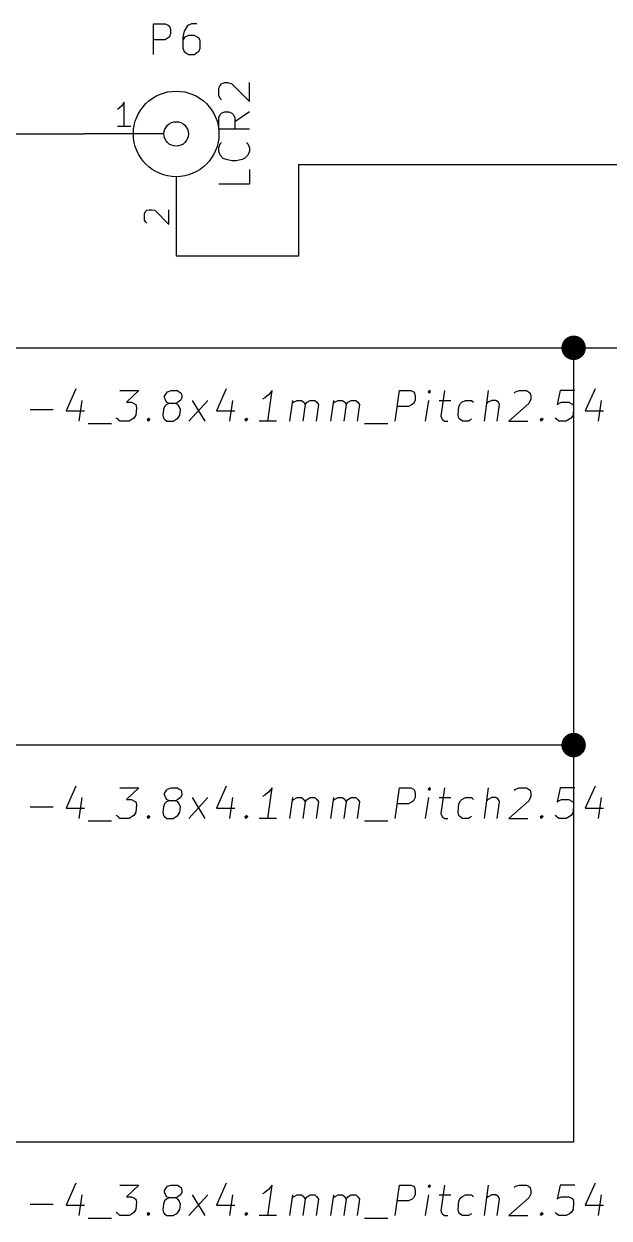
# Model space of a CAD drawing. Extents: x 10 to 287, y -200 to -10.
# Drawn here: x 209.57 to 233.88, y -144.12 to -94.49 of the extents above; entities that cross this region are included whole.
import ezdxf

# ---------------------------------------------------------------- set-up
doc = ezdxf.new("R2010")
doc.units = 0
doc.header["$MEASUREMENT"] = 0

msp = doc.modelspace()

# ---------------------------------------------------------------- linework, layer by layer
at = {"layer": 'Cyan 2'}
for p, q in [((214.96, -95.758), (214.96, -94.488)), ((214.96, -94.488), (215.443, -94.488)), ((215.443, -94.488), (215.57, -94.5388)), ((215.57, -94.5388), (215.621, -94.5896)), ((215.621, -94.5896), (215.671, -94.7166)), ((215.671, -94.7166), (215.671, -94.8944)), ((216.23, -94.7928), (216.179, -95.0214)), ((216.357, -94.5896), (216.23, -94.7928)), ((216.408, -94.5388), (216.357, -94.5896)), ((216.535, -94.488), (216.408, -94.5388)), ((216.764, -94.488), (216.535, -94.488)), ((215.443, -95.1484), (214.96, -95.1484)), ((215.57, -95.0722), (215.443, -95.1484)), ((215.621, -95.0214), (215.57, -95.0722)), ((215.671, -94.8944), (215.621, -95.0214)), ((216.179, -95.0214), (216.179, -95.504)), ((216.23, -95.0722), (216.179, -95.1992)), ((216.281, -95.0214), (216.23, -95.0722)), ((216.408, -94.9706), (216.281, -95.0214)), ((216.662, -94.9706), (216.408, -94.9706)), ((216.764, -95.0214), (216.662, -94.9706)), ((216.84, -95.0722), (216.764, -95.0214)), ((216.891, -95.1992), (216.84, -95.0722)), ((216.891, -95.504), (216.891, -95.1992)), ((216.179, -95.504), (216.23, -95.631)), ((216.23, -95.631), (216.281, -95.6818)), ((216.281, -95.6818), (216.408, -95.758)), ((216.408, -95.758), (216.662, -95.758)), ((216.662, -95.758), (216.764, -95.6818)), ((216.764, -95.6818), (216.84, -95.631)), ((216.84, -95.631), (216.891, -95.504)), ((217.678, -97.155), (217.729, -97.0534)), ((217.678, -97.4598), (217.678, -97.155)), ((217.729, -97.0534), (217.78, -96.9772)), ((217.78, -96.9772), (217.907, -96.9264)), ((217.907, -96.9264), (218.034, -96.9264)), ((218.034, -96.9264), (218.211, -96.9772)), ((218.211, -96.9772), (218.948, -97.7138)), ((218.948, -97.7138), (218.948, -96.9264)), ((217.729, -97.5868), (217.678, -97.4598)), ((217.78, -97.6376), (217.729, -97.5868)), ((217.678, -98.3742), (217.729, -98.2472)), ((217.729, -98.2472), (217.78, -98.1964)), ((217.78, -98.1964), (217.907, -98.1456)), ((217.907, -98.1456), (218.084, -98.1456)), ((218.084, -98.1456), (218.211, -98.1964)), ((218.211, -98.1964), (218.262, -98.2472)), ((218.262, -98.2472), (218.338, -98.3742)), ((218.948, -98.1456), (218.338, -98.552)), ((217.678, -98.8568), (217.678, -98.3742)), ((218.338, -98.3742), (218.338, -98.8568)), ((218.948, -98.8568), (217.678, -98.8568)), ((217.678, -99.6442), (217.729, -99.4664)), ((217.678, -99.7712), (217.678, -99.6442)), ((217.729, -99.4664), (217.78, -99.4156)), ((218.821, -99.4156), (218.872, -99.4664)), ((218.872, -99.4664), (218.948, -99.6442)), ((218.948, -99.6442), (218.948, -99.7712)), ((217.729, -99.949), (217.678, -99.7712)), ((217.856, -100.076), (217.729, -99.949)), ((217.983, -100.127), (217.856, -100.076)), ((218.211, -100.178), (217.983, -100.127)), ((218.389, -100.178), (218.211, -100.178)), ((218.643, -100.127), (218.389, -100.178)), ((218.745, -100.076), (218.643, -100.127)), ((218.872, -99.949), (218.745, -100.076)), ((218.948, -99.7712), (218.872, -99.949)), ((218.948, -100.533), (218.948, -101.143)), ((218.948, -101.143), (217.678, -101.143))]:
    msp.add_line(p, q, dxfattribs=at)
at = {"layer": 'Green 2'}
for p, q in [((208.28, -99.06), (212.09, -99.06)), ((220.98, -100.33), (220.98, -104.14)), ((220.98, -100.33), (241.3, -100.33)), ((220.98, -104.14), (215.9, -104.14)), ((203.2, -107.95), (264.16, -107.95)), ((232.41, -107.95), (232.41, -140.97)), ((232.41, -124.46), (203.2, -124.46)), ((232.41, -140.97), (203.2, -140.97))]:
    msp.add_line(p, q, dxfattribs=at)
at = {"layer": 'Green 2', "const_width": 0.508}
for points in [[(232.156, -107.95, 1), (232.664, -107.95, 1)], [(232.156, -124.46, 1), (232.664, -124.46, 1)]]:
    msp.add_lwpolyline(points, format="xyb", close=True, dxfattribs=at)
at = {"layer": 'Magenta 2'}
for p, q in [((211.734, -109.652), (211.328, -110.566)), ((217.983, -109.652), (217.576, -110.566)), ((233.299, -109.652), (232.893, -110.566)), ((211.988, -110.134), (211.861, -110.998)), ((213.563, -109.728), (214.351, -109.728)), ((214.351, -109.728), (213.843, -110.211)), ((215.417, -109.957), (215.494, -109.83)), ((215.417, -110.033), (215.417, -109.957)), ((215.468, -110.134), (215.417, -110.033)), ((215.494, -110.211), (215.468, -110.134)), ((215.494, -109.83), (215.544, -109.779)), ((215.544, -109.779), (215.697, -109.728)), ((215.697, -109.728), (215.951, -109.728)), ((215.951, -109.728), (216.027, -109.779)), ((216.078, -110.134), (215.976, -110.211)), ((216.027, -109.779), (216.103, -109.83)), ((216.129, -110.033), (216.078, -110.134)), ((216.103, -109.83), (216.129, -109.957)), ((216.129, -109.957), (216.129, -110.033)), ((216.433, -110.998), (217.221, -110.134)), ((216.56, -110.134), (217.094, -110.998)), ((218.237, -110.134), (218.11, -110.998)), ((219.583, -110.033), (219.481, -110.084)), ((219.735, -109.906), (219.583, -110.033)), ((219.71, -110.998), (219.888, -109.728)), ((219.888, -109.728), (219.735, -109.906)), ((220.624, -110.998), (220.751, -110.134)), ((220.777, -110.211), (220.929, -110.134)), ((220.929, -110.134), (221.107, -110.134)), ((221.107, -110.134), (221.209, -110.211)), ((221.336, -110.211), (221.463, -110.134)), ((221.463, -110.134), (221.666, -110.134)), ((221.666, -110.134), (221.742, -110.211)), ((222.326, -110.998), (222.453, -110.134)), ((222.479, -110.211), (222.631, -110.134)), ((222.631, -110.134), (222.809, -110.134)), ((222.809, -110.134), (222.91, -110.211)), ((223.037, -110.211), (223.164, -110.134)), ((223.164, -110.134), (223.368, -110.134)), ((223.368, -110.134), (223.444, -110.211)), ((224.993, -110.998), (225.171, -109.728)), ((225.171, -109.728), (225.654, -109.728)), ((225.654, -109.728), (225.755, -109.779)), ((225.755, -109.779), (225.806, -109.83)), ((225.831, -110.134), (225.755, -110.261)), ((225.806, -109.83), (225.831, -109.957)), ((225.831, -109.957), (225.831, -110.134)), ((226.263, -110.998), (226.39, -110.134)), ((226.441, -109.728), (226.365, -109.779)), ((226.365, -109.779), (226.416, -109.83)), ((226.441, -109.728), (226.416, -109.83)), ((226.416, -109.83), (226.466, -109.779)), ((226.466, -109.779), (226.441, -109.728)), ((226.822, -110.134), (227.305, -110.134)), ((227.051, -109.728), (226.898, -110.795)), ((227.762, -110.211), (227.914, -110.134)), ((227.914, -110.134), (228.168, -110.134)), ((228.168, -110.134), (228.244, -110.211)), ((228.702, -110.998), (228.879, -109.728)), ((229.006, -110.134), (228.854, -110.211)), ((229.184, -110.134), (229.006, -110.134)), ((229.286, -110.211), (229.184, -110.134)), ((229.946, -109.83), (229.997, -109.779)), ((229.997, -109.779), (230.149, -109.728)), ((230.149, -109.728), (230.454, -109.728)), ((230.454, -109.728), (230.53, -109.779)), ((230.53, -109.779), (230.607, -109.83)), ((230.632, -110.084), (230.556, -110.261)), ((230.607, -109.83), (230.632, -109.957)), ((230.632, -109.957), (230.632, -110.084)), ((231.851, -109.728), (231.724, -110.312)), ((232.461, -109.728), (231.851, -109.728)), ((233.553, -110.134), (233.426, -110.998)), ((209.829, -110.515), (210.795, -110.515)), ((211.328, -110.566), (212.09, -110.566)), ((213.843, -110.211), (214.046, -110.211)), ((214.046, -110.211), (214.147, -110.261)), ((214.147, -110.261), (214.224, -110.312)), ((214.224, -110.312), (214.249, -110.439)), ((214.249, -110.439), (214.224, -110.744)), ((215.367, -110.515), (215.341, -110.744)), ((215.417, -110.388), (215.367, -110.515)), ((215.494, -110.312), (215.417, -110.388)), ((215.621, -110.261), (215.494, -110.211)), ((215.621, -110.261), (215.494, -110.312)), ((215.875, -110.261), (215.621, -110.261)), ((215.976, -110.211), (215.875, -110.261)), ((215.976, -110.312), (215.875, -110.261)), ((216.027, -110.388), (215.976, -110.312)), ((216.078, -110.515), (216.027, -110.388)), ((216.052, -110.744), (216.078, -110.515)), ((217.576, -110.566), (218.338, -110.566)), ((220.726, -110.261), (220.777, -110.211)), ((221.259, -110.312), (221.158, -110.998)), ((221.209, -110.211), (221.259, -110.312)), ((221.259, -110.312), (221.336, -110.211)), ((221.818, -110.312), (221.717, -110.998)), ((221.742, -110.211), (221.818, -110.312)), ((222.428, -110.261), (222.479, -110.211)), ((222.961, -110.312), (222.86, -110.998)), ((222.91, -110.211), (222.961, -110.312)), ((222.961, -110.312), (223.037, -110.211)), ((223.52, -110.312), (223.418, -110.998)), ((223.444, -110.211), (223.52, -110.312)), ((225.552, -110.388), (225.069, -110.388)), ((225.704, -110.312), (225.552, -110.388)), ((225.755, -110.261), (225.704, -110.312)), ((227.609, -110.744), (227.635, -110.388)), ((227.635, -110.388), (227.711, -110.261)), ((227.711, -110.261), (227.762, -110.211)), ((228.854, -110.211), (228.803, -110.261)), ((229.235, -110.998), (229.337, -110.312)), ((229.337, -110.312), (229.286, -110.211)), ((230.556, -110.261), (229.718, -110.998)), ((231.724, -110.312), (231.775, -110.261)), ((231.775, -110.261), (231.902, -110.211)), ((231.902, -110.211), (232.207, -110.211)), ((232.207, -110.211), (232.308, -110.261)), ((232.308, -110.261), (232.385, -110.312)), ((232.385, -110.312), (232.41, -110.439)), ((232.41, -110.439), (232.385, -110.744)), ((232.893, -110.566), (233.655, -110.566)), ((212.242, -111.1), (213.208, -111.1)), ((213.487, -110.922), (213.411, -110.871)), ((213.563, -110.998), (213.487, -110.922)), ((213.944, -110.998), (213.563, -110.998)), ((214.071, -110.922), (213.944, -110.998)), ((214.147, -110.871), (214.071, -110.922)), ((214.224, -110.744), (214.147, -110.871)), ((214.706, -110.922), (214.757, -110.871)), ((214.732, -110.998), (214.706, -110.922)), ((214.757, -110.871), (214.732, -110.998)), ((214.808, -110.922), (214.732, -110.998)), ((214.757, -110.871), (214.808, -110.922)), ((215.341, -110.744), (215.367, -110.871)), ((215.367, -110.871), (215.417, -110.922)), ((215.417, -110.922), (215.519, -110.998)), ((215.519, -110.998), (215.773, -110.998)), ((215.773, -110.998), (215.9, -110.922)), ((215.9, -110.922), (215.976, -110.871)), ((215.976, -110.871), (216.052, -110.744)), ((218.77, -110.922), (218.821, -110.871)), ((218.796, -110.998), (218.77, -110.922)), ((218.821, -110.871), (218.796, -110.998)), ((218.872, -110.922), (218.796, -110.998)), ((218.821, -110.871), (218.872, -110.922)), ((220.066, -110.998), (219.354, -110.998)), ((223.723, -111.1), (224.688, -111.1)), ((226.898, -110.795), (226.949, -110.922)), ((226.949, -110.922), (227.051, -110.998)), ((227.051, -110.998), (227.178, -110.998)), ((227.635, -110.871), (227.609, -110.744)), ((227.686, -110.922), (227.635, -110.871)), ((227.787, -110.998), (227.686, -110.922)), ((228.041, -110.998), (227.787, -110.998)), ((228.168, -110.922), (228.041, -110.998)), ((229.718, -110.998), (230.505, -110.998)), ((231.038, -110.922), (231.089, -110.871)), ((231.064, -110.998), (231.038, -110.922)), ((231.089, -110.871), (231.064, -110.998)), ((231.14, -110.922), (231.064, -110.998)), ((231.089, -110.871), (231.14, -110.922)), ((231.699, -110.922), (231.648, -110.871)), ((231.8, -110.998), (231.699, -110.922)), ((232.105, -110.998), (231.8, -110.998)), ((232.232, -110.922), (232.105, -110.998)), ((232.308, -110.871), (232.232, -110.922)), ((232.385, -110.744), (232.308, -110.871)), ((211.734, -126.162), (211.328, -127.076)), ((213.563, -126.238), (214.351, -126.238)), ((214.351, -126.238), (213.843, -126.721)), ((215.417, -126.467), (215.494, -126.34)), ((215.417, -126.543), (215.417, -126.467)), ((215.468, -126.644), (215.417, -126.543)), ((215.494, -126.34), (215.544, -126.289)), ((215.544, -126.289), (215.697, -126.238)), ((215.697, -126.238), (215.951, -126.238)), ((215.951, -126.238), (216.027, -126.289)), ((216.027, -126.289), (216.103, -126.34)), ((216.129, -126.543), (216.078, -126.644)), ((216.103, -126.34), (216.129, -126.467)), ((216.129, -126.467), (216.129, -126.543)), ((217.983, -126.162), (217.576, -127.076)), ((219.583, -126.543), (219.481, -126.594)), ((219.735, -126.416), (219.583, -126.543)), ((219.71, -127.508), (219.888, -126.238)), ((219.888, -126.238), (219.735, -126.416)), ((224.993, -127.508), (225.171, -126.238)), ((225.171, -126.238), (225.654, -126.238)), ((225.654, -126.238), (225.755, -126.289)), ((225.755, -126.289), (225.806, -126.34)), ((225.806, -126.34), (225.831, -126.467)), ((225.831, -126.467), (225.831, -126.644)), ((226.441, -126.238), (226.365, -126.289)), ((226.365, -126.289), (226.416, -126.34)), ((226.441, -126.238), (226.416, -126.34)), ((226.416, -126.34), (226.466, -126.289)), ((226.466, -126.289), (226.441, -126.238)), ((227.051, -126.238), (226.898, -127.305)), ((228.702, -127.508), (228.879, -126.238)), ((229.946, -126.34), (229.997, -126.289)), ((229.997, -126.289), (230.149, -126.238)), ((230.149, -126.238), (230.454, -126.238)), ((230.454, -126.238), (230.53, -126.289)), ((230.53, -126.289), (230.607, -126.34)), ((230.607, -126.34), (230.632, -126.467)), ((230.632, -126.467), (230.632, -126.594)), ((231.851, -126.238), (231.724, -126.822)), ((232.461, -126.238), (231.851, -126.238)), ((233.299, -126.162), (232.893, -127.076)), ((209.829, -127.025), (210.795, -127.025)), ((211.988, -126.644), (211.861, -127.508)), ((213.843, -126.721), (214.046, -126.721)), ((214.046, -126.721), (214.147, -126.771)), ((214.147, -126.771), (214.224, -126.822)), ((214.224, -126.822), (214.249, -126.949)), ((214.249, -126.949), (214.224, -127.254)), ((215.367, -127.025), (215.341, -127.254)), ((215.417, -126.898), (215.367, -127.025)), ((215.494, -126.822), (215.417, -126.898)), ((215.494, -126.721), (215.468, -126.644)), ((215.621, -126.771), (215.494, -126.721)), ((215.621, -126.771), (215.494, -126.822)), ((215.875, -126.771), (215.621, -126.771)), ((215.976, -126.721), (215.875, -126.771)), ((215.976, -126.822), (215.875, -126.771)), ((216.078, -126.644), (215.976, -126.721)), ((216.027, -126.898), (215.976, -126.822)), ((216.078, -127.025), (216.027, -126.898)), ((216.052, -127.254), (216.078, -127.025)), ((216.433, -127.508), (217.221, -126.644)), ((216.56, -126.644), (217.094, -127.508)), ((218.237, -126.644), (218.11, -127.508)), ((220.624, -127.508), (220.751, -126.644)), ((220.726, -126.771), (220.777, -126.721)), ((220.777, -126.721), (220.929, -126.644)), ((220.929, -126.644), (221.107, -126.644)), ((221.107, -126.644), (221.209, -126.721)), ((221.259, -126.822), (221.158, -127.508)), ((221.209, -126.721), (221.259, -126.822)), ((221.259, -126.822), (221.336, -126.721)), ((221.336, -126.721), (221.463, -126.644)), ((221.463, -126.644), (221.666, -126.644)), ((221.666, -126.644), (221.742, -126.721)), ((221.818, -126.822), (221.717, -127.508)), ((221.742, -126.721), (221.818, -126.822)), ((222.326, -127.508), (222.453, -126.644)), ((222.428, -126.771), (222.479, -126.721)), ((222.479, -126.721), (222.631, -126.644)), ((222.631, -126.644), (222.809, -126.644)), ((222.809, -126.644), (222.91, -126.721)), ((222.961, -126.822), (222.86, -127.508)), ((222.91, -126.721), (222.961, -126.822)), ((222.961, -126.822), (223.037, -126.721)), ((223.037, -126.721), (223.164, -126.644)), ((223.164, -126.644), (223.368, -126.644)), ((223.368, -126.644), (223.444, -126.721)), ((223.52, -126.822), (223.418, -127.508)), ((223.444, -126.721), (223.52, -126.822)), ((225.552, -126.898), (225.069, -126.898)), ((225.704, -126.822), (225.552, -126.898)), ((225.755, -126.771), (225.704, -126.822)), ((225.831, -126.644), (225.755, -126.771)), ((226.263, -127.508), (226.39, -126.644)), ((226.822, -126.644), (227.305, -126.644)), ((227.609, -127.254), (227.635, -126.898)), ((227.635, -126.898), (227.711, -126.771)), ((227.711, -126.771), (227.762, -126.721)), ((227.762, -126.721), (227.914, -126.644)), ((227.914, -126.644), (228.168, -126.644)), ((228.168, -126.644), (228.244, -126.721)), ((228.854, -126.721), (228.803, -126.771)), ((229.006, -126.644), (228.854, -126.721)), ((229.184, -126.644), (229.006, -126.644)), ((229.286, -126.721), (229.184, -126.644)), ((229.235, -127.508), (229.337, -126.822)), ((229.337, -126.822), (229.286, -126.721)), ((230.556, -126.771), (229.718, -127.508)), ((230.632, -126.594), (230.556, -126.771)), ((231.724, -126.822), (231.775, -126.771)), ((231.775, -126.771), (231.902, -126.721)), ((231.902, -126.721), (232.207, -126.721)), ((232.207, -126.721), (232.308, -126.771)), ((232.308, -126.771), (232.385, -126.822)), ((232.385, -126.822), (232.41, -126.949)), ((232.41, -126.949), (232.385, -127.254)), ((233.553, -126.644), (233.426, -127.508)), ((211.328, -127.076), (212.09, -127.076)), ((213.487, -127.432), (213.411, -127.381)), ((213.563, -127.508), (213.487, -127.432)), ((213.944, -127.508), (213.563, -127.508)), ((214.071, -127.432), (213.944, -127.508)), ((214.147, -127.381), (214.071, -127.432)), ((214.224, -127.254), (214.147, -127.381)), ((214.706, -127.432), (214.757, -127.381)), ((214.732, -127.508), (214.706, -127.432)), ((214.757, -127.381), (214.732, -127.508)), ((214.808, -127.432), (214.732, -127.508)), ((214.757, -127.381), (214.808, -127.432)), ((215.341, -127.254), (215.367, -127.381)), ((215.367, -127.381), (215.417, -127.432)), ((215.417, -127.432), (215.519, -127.508)), ((215.519, -127.508), (215.773, -127.508)), ((215.773, -127.508), (215.9, -127.432)), ((215.9, -127.432), (215.976, -127.381)), ((215.976, -127.381), (216.052, -127.254)), ((217.576, -127.076), (218.338, -127.076)), ((218.77, -127.432), (218.821, -127.381)), ((218.796, -127.508), (218.77, -127.432)), ((218.821, -127.381), (218.796, -127.508)), ((218.872, -127.432), (218.796, -127.508)), ((218.821, -127.381), (218.872, -127.432)), ((220.066, -127.508), (219.354, -127.508)), ((226.898, -127.305), (226.949, -127.432)), ((226.949, -127.432), (227.051, -127.508)), ((227.051, -127.508), (227.178, -127.508)), ((227.635, -127.381), (227.609, -127.254)), ((227.686, -127.432), (227.635, -127.381)), ((227.787, -127.508), (227.686, -127.432)), ((228.041, -127.508), (227.787, -127.508)), ((228.168, -127.432), (228.041, -127.508)), ((229.718, -127.508), (230.505, -127.508)), ((231.038, -127.432), (231.089, -127.381)), ((231.064, -127.508), (231.038, -127.432)), ((231.089, -127.381), (231.064, -127.508)), ((231.14, -127.432), (231.064, -127.508)), ((231.089, -127.381), (231.14, -127.432)), ((231.699, -127.432), (231.648, -127.381)), ((231.8, -127.508), (231.699, -127.432)), ((232.105, -127.508), (231.8, -127.508)), ((232.232, -127.432), (232.105, -127.508)), ((232.308, -127.381), (232.232, -127.432)), ((232.385, -127.254), (232.308, -127.381)), ((232.893, -127.076), (233.655, -127.076)), ((212.242, -127.61), (213.208, -127.61)), ((223.723, -127.61), (224.688, -127.61)), ((211.734, -142.672), (211.328, -143.586)), ((213.563, -142.748), (214.351, -142.748)), ((214.351, -142.748), (213.843, -143.231)), ((215.417, -142.977), (215.494, -142.85)), ((215.494, -142.85), (215.544, -142.799)), ((215.544, -142.799), (215.697, -142.748)), ((215.697, -142.748), (215.951, -142.748)), ((215.951, -142.748), (216.027, -142.799)), ((216.027, -142.799), (216.103, -142.85)), ((216.103, -142.85), (216.129, -142.977)), ((217.983, -142.672), (217.576, -143.586)), ((219.735, -142.926), (219.583, -143.053)), ((219.71, -144.018), (219.888, -142.748)), ((219.888, -142.748), (219.735, -142.926)), ((224.993, -144.018), (225.171, -142.748)), ((225.171, -142.748), (225.654, -142.748)), ((225.654, -142.748), (225.755, -142.799)), ((225.755, -142.799), (225.806, -142.85)), ((225.806, -142.85), (225.831, -142.977)), ((226.441, -142.748), (226.365, -142.799)), ((226.365, -142.799), (226.416, -142.85)), ((226.441, -142.748), (226.416, -142.85)), ((226.416, -142.85), (226.466, -142.799)), ((226.466, -142.799), (226.441, -142.748)), ((227.051, -142.748), (226.898, -143.815)), ((228.702, -144.018), (228.879, -142.748)), ((229.946, -142.85), (229.997, -142.799)), ((229.997, -142.799), (230.149, -142.748)), ((230.149, -142.748), (230.454, -142.748)), ((230.454, -142.748), (230.53, -142.799)), ((230.53, -142.799), (230.607, -142.85)), ((230.607, -142.85), (230.632, -142.977)), ((231.851, -142.748), (231.724, -143.332)), ((232.461, -142.748), (231.851, -142.748)), ((233.299, -142.672), (232.893, -143.586)), ((211.988, -143.154), (211.861, -144.018)), ((213.843, -143.231), (214.046, -143.231)), ((214.046, -143.231), (214.147, -143.281)), ((214.147, -143.281), (214.224, -143.332)), ((214.224, -143.332), (214.249, -143.459)), ((215.417, -143.408), (215.367, -143.535)), ((215.417, -143.053), (215.417, -142.977)), ((215.468, -143.154), (215.417, -143.053)), ((215.494, -143.332), (215.417, -143.408)), ((215.494, -143.231), (215.468, -143.154)), ((215.621, -143.281), (215.494, -143.231)), ((215.621, -143.281), (215.494, -143.332)), ((215.875, -143.281), (215.621, -143.281)), ((215.976, -143.231), (215.875, -143.281)), ((215.976, -143.332), (215.875, -143.281)), ((216.078, -143.154), (215.976, -143.231)), ((216.027, -143.408), (215.976, -143.332)), ((216.078, -143.535), (216.027, -143.408)), ((216.129, -143.053), (216.078, -143.154)), ((216.129, -142.977), (216.129, -143.053)), ((216.433, -144.018), (217.221, -143.154)), ((216.56, -143.154), (217.094, -144.018)), ((218.237, -143.154), (218.11, -144.018)), ((219.583, -143.053), (219.481, -143.104)), ((220.624, -144.018), (220.751, -143.154)), ((220.726, -143.281), (220.777, -143.231)), ((220.777, -143.231), (220.929, -143.154)), ((220.929, -143.154), (221.107, -143.154)), ((221.107, -143.154), (221.209, -143.231)), ((221.259, -143.332), (221.158, -144.018)), ((221.209, -143.231), (221.259, -143.332)), ((221.259, -143.332), (221.336, -143.231)), ((221.336, -143.231), (221.463, -143.154)), ((221.463, -143.154), (221.666, -143.154)), ((221.666, -143.154), (221.742, -143.231)), ((221.818, -143.332), (221.717, -144.018)), ((221.742, -143.231), (221.818, -143.332)), ((222.326, -144.018), (222.453, -143.154)), ((222.428, -143.281), (222.479, -143.231)), ((222.479, -143.231), (222.631, -143.154)), ((222.631, -143.154), (222.809, -143.154)), ((222.809, -143.154), (222.91, -143.231)), ((222.961, -143.332), (222.86, -144.018)), ((222.91, -143.231), (222.961, -143.332)), ((222.961, -143.332), (223.037, -143.231)), ((223.037, -143.231), (223.164, -143.154)), ((223.164, -143.154), (223.368, -143.154)), ((223.368, -143.154), (223.444, -143.231)), ((223.52, -143.332), (223.418, -144.018)), ((223.444, -143.231), (223.52, -143.332)), ((225.552, -143.408), (225.069, -143.408)), ((225.704, -143.332), (225.552, -143.408)), ((225.755, -143.281), (225.704, -143.332)), ((225.831, -143.154), (225.755, -143.281)), ((225.831, -142.977), (225.831, -143.154)), ((226.263, -144.018), (226.39, -143.154)), ((226.822, -143.154), (227.305, -143.154)), ((227.609, -143.764), (227.635, -143.408)), ((227.635, -143.408), (227.711, -143.281)), ((227.711, -143.281), (227.762, -143.231)), ((227.762, -143.231), (227.914, -143.154)), ((227.914, -143.154), (228.168, -143.154)), ((228.168, -143.154), (228.244, -143.231)), ((228.854, -143.231), (228.803, -143.281)), ((229.006, -143.154), (228.854, -143.231)), ((229.184, -143.154), (229.006, -143.154)), ((229.286, -143.231), (229.184, -143.154)), ((229.235, -144.018), (229.337, -143.332)), ((229.337, -143.332), (229.286, -143.231)), ((230.556, -143.281), (229.718, -144.018)), ((230.632, -143.104), (230.556, -143.281)), ((230.632, -142.977), (230.632, -143.104)), ((231.724, -143.332), (231.775, -143.281)), ((231.775, -143.281), (231.902, -143.231)), ((231.902, -143.231), (232.207, -143.231)), ((232.207, -143.231), (232.308, -143.281)), ((232.308, -143.281), (232.385, -143.332)), ((232.385, -143.332), (232.41, -143.459)), ((233.553, -143.154), (233.426, -144.018)), ((209.829, -143.535), (210.795, -143.535)), ((211.328, -143.586), (212.09, -143.586)), ((213.487, -143.942), (213.411, -143.891)), ((214.147, -143.891), (214.071, -143.942)), ((214.224, -143.764), (214.147, -143.891)), ((214.249, -143.459), (214.224, -143.764)), ((214.706, -143.942), (214.757, -143.891)), ((214.757, -143.891), (214.732, -144.018)), ((214.757, -143.891), (214.808, -143.942)), ((215.367, -143.535), (215.341, -143.764)), ((215.341, -143.764), (215.367, -143.891)), ((215.367, -143.891), (215.417, -143.942)), ((215.9, -143.942), (215.976, -143.891)), ((215.976, -143.891), (216.052, -143.764)), ((216.052, -143.764), (216.078, -143.535)), ((217.576, -143.586), (218.338, -143.586)), ((218.77, -143.942), (218.821, -143.891)), ((218.821, -143.891), (218.796, -144.018)), ((218.821, -143.891), (218.872, -143.942)), ((226.898, -143.815), (226.949, -143.942)), ((227.635, -143.891), (227.609, -143.764)), ((227.686, -143.942), (227.635, -143.891)), ((231.038, -143.942), (231.089, -143.891)), ((231.089, -143.891), (231.064, -144.018)), ((231.089, -143.891), (231.14, -143.942)), ((231.699, -143.942), (231.648, -143.891)), ((232.308, -143.891), (232.232, -143.942)), ((232.385, -143.764), (232.308, -143.891)), ((232.41, -143.459), (232.385, -143.764)), ((232.893, -143.586), (233.655, -143.586)), ((212.242, -144.12), (213.208, -144.12)), ((213.563, -144.018), (213.487, -143.942)), ((213.944, -144.018), (213.563, -144.018)), ((214.071, -143.942), (213.944, -144.018)), ((214.732, -144.018), (214.706, -143.942)), ((214.808, -143.942), (214.732, -144.018)), ((215.417, -143.942), (215.519, -144.018)), ((215.519, -144.018), (215.773, -144.018)), ((215.773, -144.018), (215.9, -143.942)), ((218.796, -144.018), (218.77, -143.942)), ((218.872, -143.942), (218.796, -144.018)), ((220.066, -144.018), (219.354, -144.018)), ((223.723, -144.12), (224.688, -144.12)), ((226.949, -143.942), (227.051, -144.018)), ((227.051, -144.018), (227.178, -144.018)), ((227.787, -144.018), (227.686, -143.942)), ((228.041, -144.018), (227.787, -144.018)), ((228.168, -143.942), (228.041, -144.018)), ((229.718, -144.018), (230.505, -144.018)), ((231.064, -144.018), (231.038, -143.942)), ((231.14, -143.942), (231.064, -144.018)), ((231.8, -144.018), (231.699, -143.942)), ((232.105, -144.018), (231.8, -144.018)), ((232.232, -143.942), (232.105, -144.018))]:
    msp.add_line(p, q, dxfattribs=at)
at = {"layer": 'Red 2'}
for p, q in [((213.741, -97.7392), (213.639, -97.8916)), ((213.741, -98.7552), (213.741, -97.7392)), ((213.538, -97.9932), (213.462, -98.044)), ((213.639, -97.8916), (213.538, -97.9932)), ((214.02, -98.7552), (213.462, -98.7552)), ((215.392, -99.06), (212.09, -99.06)), ((215.9, -100.838), (215.9, -104.14)), ((214.63, -102.286), (214.681, -102.235)), ((214.681, -102.235), (214.782, -102.21)), ((214.782, -102.21), (214.884, -102.21)), ((214.884, -102.21), (215.011, -102.235)), ((215.011, -102.235), (215.595, -102.819)), ((215.595, -102.819), (215.595, -102.21)), ((214.579, -102.387), (214.63, -102.286)), ((214.579, -102.641), (214.579, -102.387)), ((214.63, -102.718), (214.579, -102.641)), ((214.681, -102.768), (214.63, -102.718))]:
    msp.add_line(p, q, dxfattribs=at)
for radius in [1.778, 0.508]:
    msp.add_circle((215.9, -99.06), radius, dxfattribs=at)

doc.saveas('drawing.dxf')
